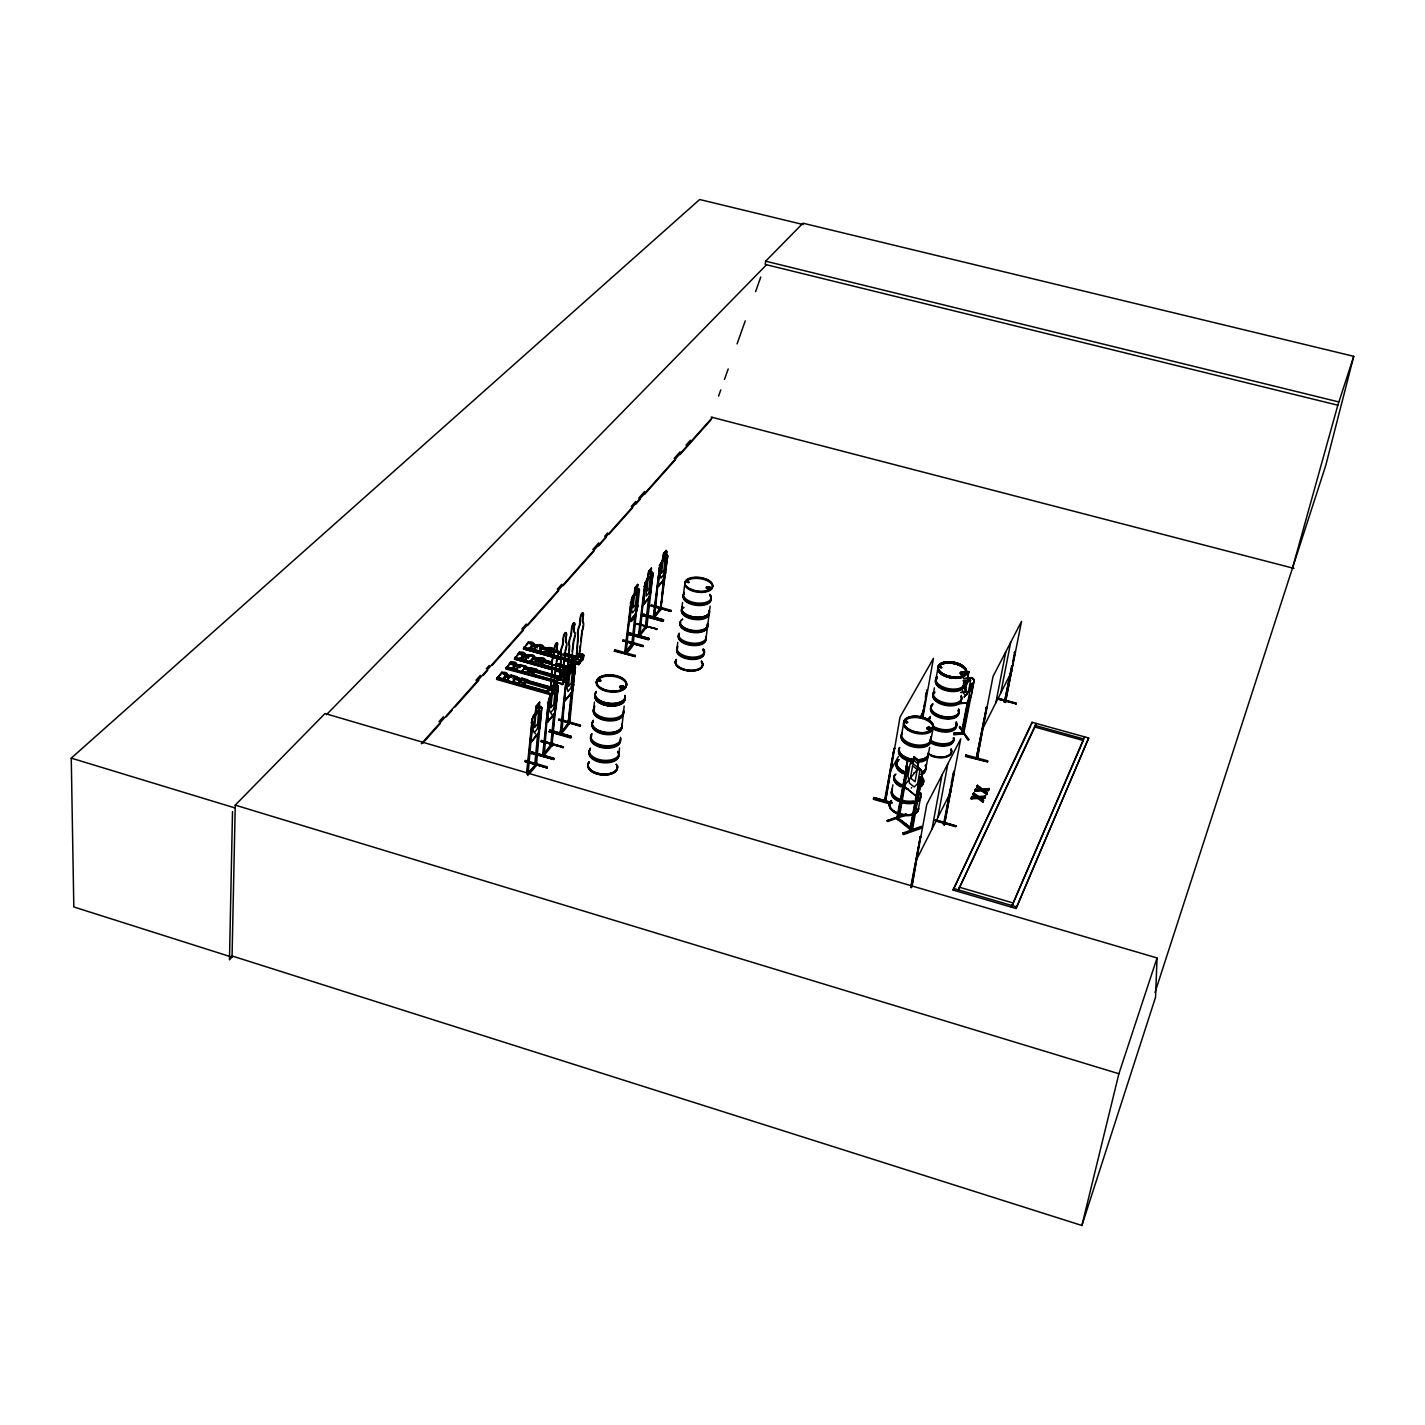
<?xml version="1.0" encoding="UTF-8"?>
<svg xmlns="http://www.w3.org/2000/svg" width="1425" height="1425" viewBox="0 0 1425 1425"><rect width="100%" height="100%" fill="white"/><g stroke="black" fill="none" stroke-linecap="round" stroke-linejoin="round"><path stroke-width="1.5" d="M564.015 675.628L563.979 681.328L564.015 675.628C565.672 671.994 564.46 678.692 563.267 675.521C563.445 675.147 562.18 676.323 562.358 674.346M570.57 665.689L570.695 664.478M572.636 666.775L572.779 665.119M232.507 811.68L229.478 959.827L232.72 956.175M232.079 955.961L1081.896 1225.482L1155.55 997.233L1157.047 957.956L325.007 713.515L235.25 805.125L232.043 957.173L73.815 906.959L71.25 758.136L699.657 199.518L803.166 224.544M580.848 655.375L582.647 653.968L580.812 661.022L580.973 655.625M553.274 686.405L553.132 685.087M544.225 755.25L543.228 756.354L548.661 699.105L551.956 693.031L552.74 686.048M556.765 687.046L556.623 686.423M556.017 686.618L556.213 687.527L556.516 686.28M561.842 674.72L561.806 676.091L562.323 674.559M562.038 674.399L562.073 675.842L562.323 674.755M561.682 675.628L562.073 674.791L561.592 675.788M565.298 675.717L564.567 675.005L564.068 676.465M565.351 676.341L565.137 675.45M573.42 661.752L570.036 666.098L570.249 664.567M569.662 671.887L570.837 664.691M572.707 666.134L572.244 665.315M573.776 667.897L574.132 664.21L572.69 665.261M579.156 654.217C577.909 656.462 580.741 653.558 581.079 656.551M578.817 655.66L579.387 654.449M581.222 655.874L581.151 655.162M581.738 656.729L582.433 655.767L581.329 656.302M553.043 686.137L553.559 685.14M552.686 685.835L553.185 686.387M556.356 686.868L557.834 688.008M564.71 676.679L565.155 675.806M570.125 666.116L570.338 664.442M570.125 664.941L570.374 665.867M573.295 666.864L573.919 666.063M581.347 655.34L581.578 656.034M582.362 655.767L582.308 655.108M1005.373 699.497C1008.472 700.744 1002.06 705.001 1005.427 699.39M1006.157 699.835L1005.587 700.744M550.388 690.323L552.063 666.277A7.642 2.244 -73.8 0 1 553.613 655.34L554.272 648.322A3.83 1.122 -73.9 0 1 556.053 643.316A3.83 1.122 -73.9 0 1 557.246 644.848L557.033 651.973A7.642 2.244 -73.8 0 1 556.694 661.432L553.773 686.903L550.388 690.323L552.348 687.954M550.816 690.448L552.508 666.401A7.642 2.244 -73.8 0 1 554.058 655.464L554.717 648.446A3.83 1.122 -73.9 0 1 556.498 643.441A3.83 1.122 -73.9 0 1 557.692 644.973M566.046 633.127A3.794 1.104 -74 0 0 564.532 633.555A3.794 1.104 -74 0 0 563.16 637.937L562.501 644.937A7.57 2.209 -73.9 0 0 560.933 655.785L559.651 679.85L562.554 676.358L565.493 651.029A7.57 2.209 -73.9 0 0 565.868 641.624L566.527 634.642A3.794 1.104 -74 0 0 565.369 633.11A3.794 1.104 -74 0 0 563.587 638.062L562.928 645.062A7.57 2.209 -73.9 0 0 561.361 655.91L559.651 679.85M978.138 755.998C974.362 756.568 980.756 756.319 977.051 758.973L993.029 676.447L1021.547 621.353L1005.355 702.525L1005.801 701.385M570.41 666.277L567.542 669.714L569.305 645.899A7.517 2.173 -74 0 1 570.873 635.105L571.532 628.158A3.776 1.087 -74.1 0 1 573.295 623.242A3.776 1.087 -74.1 0 1 574.418 624.773L574.186 631.845A7.517 2.173 -74 0 1 573.812 641.214L571.087 664.299M567.969 669.839L569.733 646.024A7.517 2.173 -74 0 1 571.3 635.229L571.977 628.283A3.776 1.087 -74.1 0 1 573.723 623.366A3.776 1.087 -74.1 0 1 574.863 624.898M583.431 614.887L583.003 614.763A3.741 1.087 -74.1 0 0 581.899 613.213A3.741 1.087 -74.1 0 0 580.153 618.094L579.476 625.005A7.463 2.137 -74.1 0 0 577.909 635.728L576.11 659.437L579.369 656.159L582.344 631.115A7.463 2.137 -74.1 0 0 582.754 621.781L583.431 614.887A3.741 1.087 -74.1 0 0 582.326 613.338A3.741 1.087 -74.1 0 0 580.598 618.201L579.922 625.13A7.463 2.137 -74.1 0 0 578.336 635.853L576.537 659.561L579.369 656.159M551.243 694.955L496.541 679.404L501.636 672.315C517.596 671.086 492.694 688.132 507.336 673.954M501.636 672.315L507.282 674.613M562.465 684.16L505.733 668.931L510.756 661.93C526.591 660.683 501.992 677.57 516.438 663.551M511.147 675.04L506.516 680.972L511.147 675.04L516.865 676.679L512.252 682.611L516.865 676.679M510.756 661.93L506.463 668.093M551.831 669.572L514.425 659.045L519.377 652.133C535.07 650.869 510.756 667.613 525.006 653.737M520.214 664.638L515.654 670.48L520.214 664.638L525.896 666.259L521.336 672.101L525.896 666.259M518.967 653.861L519.377 652.133M521.942 678.14L517.346 684.089L521.942 678.14L527.678 679.778L523.1 685.728L527.678 679.778M559.704 659.187L523.367 648.874L528.248 642.069C543.798 640.769 519.787 657.353 533.841 643.655M528.426 643.049L528.248 642.069M530.937 667.702L526.413 673.562L530.937 667.702L536.637 669.322L532.113 675.183L536.637 669.322M528.782 654.805L524.275 660.577L528.782 654.805C544.457 653.505 520.267 670.338 534.428 656.408M525.113 761.502L525.273 760.416L547.236 766.846L547.075 767.933L525.113 761.502L547.075 767.933M955.872 826.34L935.245 820.479M935.352 819.749L956.122 825.966L935.477 820.07M537.581 644.706L533.128 650.388L537.581 644.706C553.114 643.37 529.227 660.042 543.174 646.291M526.68 772.065L531.917 721.745M527.25 774.434L532.255 718.895L535.622 712.696L536.228 706.016L539.612 702.311L539.131 722.048L537.082 729.244L534.161 732.806L533.057 729.422L536.228 706.016M532.344 718.859L531.044 742.14L538.65 733.198L540.075 725.272L538.65 733.198M527.927 775.503L532.701 721.958L531.044 722.796M539.434 657.833L534.963 663.623L539.434 657.833C555.073 656.498 531.026 673.419 545.08 659.437M531.418 753.718L532.006 752.008L553.897 758.349L553.791 759.436L531.472 753.522M532.042 751.973L531.935 753.059L553.791 759.436L531.899 752.881M944.935 823.899L943.617 823.365M944.811 823.864L945.167 821.887M944.508 823.062L945.167 821.691L943.724 822.831M535.319 734L535.373 733.394M538.65 709.258L539.38 702.24M535.729 765.92L534.66 765.902L537.652 733.804M535.515 766.009L540.431 711.449M535.836 765.955L536.014 764.032C538.223 762.678 533.983 762.357 536.566 763.177C534.856 768.111 535.96 766.009 529.263 773.828M536.388 765.1L541.571 707.708M536.637 762.909L536.459 764.815M540.2 725.432L541.928 707.566L540.788 706.479L539.006 708.991M548.162 647.698L543.744 653.398L548.162 647.698C563.677 646.344 539.915 663.106 553.773 649.283M563.427 747.145L541.251 741.552L541.411 740.43M541.785 740.875L563.463 747.217L541.251 741.552M547.823 692.799L548.126 689.468L548.233 691.731L550.727 688.72M543.833 754.27C545.205 751.866 541.607 754.163 544.297 755.375L548.304 701.937L542.569 756.016L551.618 744.705L551.902 742.692M543.655 756.194L543.709 754.235M549.854 695.56L547.36 722.154L554.717 713.319M548.999 699.141L547.699 721.905M550.78 696.362L549.391 709.561L550.424 712.963L553.274 709.49L555.287 702.4L557.068 684.712L555.216 686.191L557.068 684.712M550.531 697.252L552.882 686.583L555.875 682.807L552.562 686.423M549.159 731.773L549.783 730.081L571.336 736.315L571.229 737.402L549.231 731.595M557.46 652.953A7.642 2.244 -73.8 0 0 556.587 651.848L557.246 644.848M551.457 714.335L551.6 713.569M554.877 689.7L555.501 683.092M555.625 682.735L555.127 689.771L556.445 690.127M555.875 682.807L555.002 689.362L556.979 686.975L557.959 688.293M551.76 745.881L550.691 745.863L553.684 714.94M532.042 673.9L557.05 681.025L557.317 678.46L556.676 682.183L561.04 676.946M556.587 691.944L551.457 746.077L552.757 743.031L551.6 742.888M557.727 688.222L551.867 745.916M552.615 743.084L552.508 745.115L543.531 756.158M556.302 705.785L558.333 685.799L554.752 713.444L547.61 722.208M566.402 643.815A7.57 2.209 -73.9 0 0 565.422 641.499L566.527 634.642M558.725 719.981L558.814 718.913L580.278 725.093L580.118 726.162L558.725 719.981L580.616 725.503M534.304 671.87L563.053 680.099L562.145 684.926M563.053 680.099L562.804 682.753L566.491 678.318M567.845 668.183L565.422 671.104L565.333 668.859L565.03 672.155L568.254 668.289M563.481 681.186L565.351 674.025M561.931 731.506L560.15 732.094L562.002 731.239L561.86 733.43L566.01 680.544L560.061 734.16C561.842 734.035 569.911 723.473 569.038 722.956M565.85 674.168L564.817 679.582M569.822 671.87L566.384 677.73L561.112 734.178M561.218 734.213L560.203 731.969M567.791 674.31L564.71 695.222M569.056 666.74L569.323 664.103M574.578 632.825A7.517 2.173 -74 0 0 573.758 631.72L574.418 624.773M562.946 747.858L563.107 746.789L541.358 740.466M572.423 668.557L573.064 662.019M573.616 661.859L573.937 658.582L574.008 660.808L576.395 657.94L565.547 654.948M568.005 723.9L568.183 722.012L569.964 721.299L568.967 722.528M568.041 724.203L571.104 693.601M568.931 724.417L572.761 683.911M573.616 675.201L574.043 670.854M568.112 723.936L574.792 671.068M569.893 721.567L568.985 724.292M571.55 664.246L575.344 665.315L569.679 723.294M564.799 695.062L565.244 700.619L572.173 692.123L575.504 667.043L574.453 665.92L572.797 668.289M577.855 653.879L577.588 656.498L583.235 658.101L583.822 655.09L580.064 654.022M570.73 738.025L549.177 731.738M583.252 623.99A7.463 2.137 -74.1 0 0 582.326 621.674L583.003 614.763M558.832 653.861L579.922 659.793L578.924 664.62L563.962 660.381L578.978 664.62M550.531 654.342L579.672 662.411L579.922 659.793M581.792 657.495L582.148 653.826M582.647 653.968L582.095 659.472L580.313 660.897M583.822 655.09L583.199 659.419M593.78 708.243L594.457 702.062M614.852 649.747L635.318 655.482L635.194 656.515L614.353 651.136M614.87 649.729L614.3 651.314M622.814 640.822L622.921 639.789L643.281 645.489L643.12 646.505L622.814 640.822L643.12 646.505M634.321 594.011L634.944 587.617L637.794 584.517L636.797 603.256L634.944 609.829L632.486 612.839C629.191 608.154 637.919 585.123 631.364 599.355L625.326 653.737L626.163 652.864L630.901 602.134L624.577 653.273L625.575 650.602L626.216 652.614M629.761 616.188L629.903 621.389L632.451 596.077M648.339 639.807L628.122 634.232L648.749 639.38L648.874 638.347L628.639 632.718L628.104 634.267M634.535 594.082L635.229 587.795L637.794 584.517M618.895 754.039L619.59 748M621.941 726.572L623.242 714.727M623.473 712.251L624.186 706.07M636.779 591.054L637.581 584.464M626.323 650.904L625.789 651.742C622.743 659.08 637.812 641.125 631.72 644.67L635.158 614.015M632.629 643.049C634.998 639.362 629.636 645.204 632.7 644.688M632.415 644.866L638.044 593.512M632.807 644.706L632.611 641.873M633.502 641.945L633.306 643.762M637.563 606.64L639.487 589.843M636.405 624.025L656.872 628.995L636.494 623.776M636.832 623.491L656.889 629.048M643.352 599.248L643.601 604.61L649.604 597.235L653.042 573.491L646.825 627.178C644.064 627.232 643.833 630.349 638.329 636.298L644.652 585.533L639.914 635.817C636.352 636.726 640.68 632.308 639.38 634.731M645.187 582.736L638.988 636.654L639.807 635.799M639.362 636.494L639.469 634.677M643.601 604.61L645.418 582.789L652.383 572.387L653.042 573.491M643.067 615.76L643.601 614.246L663.551 619.786L663.017 621.336L643.085 615.689L663.017 621.336M645.115 582.754L647.947 577.41L648.642 571.193L651.439 568.165L650.37 586.762L648.535 593.245L646.148 596.167L646.701 581.204L648.856 571.247L651.439 568.165M650.406 574.631L651.1 568.415M645.222 627.802L648.713 597.431M645.703 626.875L646.273 624.934M646.184 627.819L649.889 592.248M645.988 627.891L651.599 577.125M646.291 627.855L646.897 625.237M651.118 605.839L651.243 604.823L671.104 610.327L670.943 611.325L651.118 605.839L670.943 611.325M553.577 684.659L556.017 663.427M660.096 564.763L653.808 618.129L654.592 617.292L659.526 567.542L653.184 617.844M654.912 615.547L653.79 615.244L653.167 617.72M653.701 617.043L657.566 584.731M658.297 578.283L659.526 567.542M654.164 617.987C654.823 615.012 652.294 617.168 654.823 615.44M660.309 564.817L658.207 586.37L664.246 579.138M661.966 562.216L660.256 574.738L660.933 578.123L663.266 575.272L665.065 568.878M662.839 559.651L663.48 553.381C676.608 542.159 649.871 580.082 662.999 559.615M666.205 550.442L663.765 553.559L661.574 563.285M656.462 629.618L656.622 628.621M1016.007 703.879L997.144 698.66M996.983 698.962L1016.221 703.469M560.185 678.567L562.127 676.234L564.567 655.126M665.172 556.854L665.974 550.388M658.421 586.441L664.282 579.262L667.719 555.786L660.666 609.722L663.64 577.321M659.846 609.526L660.309 608.618C661.218 603.968 660.933 609.544 661.538 607.05M661.111 607.798L660.541 609.722L664.068 578.621M664.816 572.209L666.383 557.46L665.386 556.908M660.701 609.615L666.294 559.366M570.659 664.175L571.657 655.785M572.137 651.581L573.384 641.09A7.517 2.173 -74 0 0 574.649 635.586M579.191 653.95L580.189 645.596M580.688 641.428L581.917 630.99A7.463 2.137 -74.1 0 0 583.199 625.522M677.053 648.037L677.783 642.283M681.845 608.297L682.575 602.437M683.537 594.172L684.908 582.789M707.655 625.628L709.08 614.389M709.347 612.038L710.131 606.177M922.883 717.488L933.446 658.35L900.03 717.131L885.406 801.883L894.205 748.232L885.139 800.458C884.551 800.298 886.154 799.55 885.531 798.445M885.976 800.832L885.353 801.758L886.314 798.659M886.083 800.868L884.943 800.405M765.652 261.185L765.225 264.427L1337.826 405.199L1353.75 356.321L802.97 223.208L765.652 261.185L1338.663 401.903M573.954 665.849L573.313 666.49L573.438 665.315M573.562 666.579L573.669 665.243M892.228 802.72L873.863 797.555L873.329 799.265L889.645 803.878M894.205 748.232L884.391 801.349M891.818 790.804L892.887 784.837M901.598 734.819L903.664 722.974M887.009 820.782L906.193 814.049L905.997 815.118L887.828 821.477L887.009 820.782L906.068 814.049M887.828 821.477L887.9 820.39M896.966 816.507L896.752 818.716L906.71 765.777L908.081 766.882L898.926 819.535L897.786 819.571L898.213 817.647L896.913 816.578L897.251 818.182L912.338 830.472L909.969 829.386L919.642 776.821L921.672 777.712L919.642 776.821M907.315 761.627L904.59 776.963L907.315 761.627L909.471 760.718L921.156 770.141M897.412 818.306L899.745 805.178M900.511 800.797L901.295 796.415M902.061 792.051L904.002 781.096M898.284 819.767L907.44 767.095L906.068 765.991M913.015 763.586L910.13 763.782L907.957 775.984L909.506 783.198L914.138 786.956L917.558 783.75L919.766 771.531L917.664 767.327L919.054 760.647L913.852 756.728L912.873 763.23M914.048 756.657L912.802 763.658L909.488 760.986M921.601 718.271L923.115 709.739M925.395 696.967L926.161 692.71M922.117 717.274L923.258 710.897M924.023 706.64L924.789 702.382M925.555 698.125L926.303 693.868M922.349 718.467L927.069 689.611M903.699 834.533L903.04 832.806L903.699 834.533L921.886 828.067L921.334 826.518M911.572 787.491L911.466 788.061M918.644 760.808L917.451 767.398L920.96 770.212M917.664 767.327L918.84 760.718L913.852 756.728M933.304 693.761L934.39 687.83M935.869 679.476L937.953 667.951M910.468 827.622L910.201 829.671L920.283 776.607M911.02 829.386C908.17 824.309 914.779 831.648 910.949 827.266M911.501 828.673C911.43 834.712 913.015 824.149 911.501 830.632L922.064 773.632M922.26 773.561L919.321 791.142L916.346 796.468L904.75 786.992L904.376 779.261M912.285 830.543L922.492 773.597L921.263 769.981L918.608 767.843M920.603 797.127L918.519 808.581A14.749 8.229 10.4 0 1 899.959 814.209L899.923 814.245A14.749 8.229 10.4 0 1 891.462 800.832M925.965 767.594L928.085 755.927M928.494 753.469A14.891 8.016 10.3 0 1 917.433 759.846A14.909 8.033 10.3 0 0 928.53 753.469L929.634 747.377M931.148 738.809L933.339 726.964M910.682 887.508L920.39 836.528L912.089 886.546M911.27 886.297L920.39 836.528M911.501 887.739L926.767 804.502L960.753 738.845L944.312 824.808L944.757 823.703M931.986 829.083L942.014 775.022M937.81 817.558L947.857 763.764M967.076 675.272L967.415 673.134M962.997 680.776L967.219 680.438L964.974 692.123L960.771 692.479L965.028 692.158L967.219 680.438L969.57 679.992L963.923 687.58C971.476 695.543 963.442 698.392 962.303 689.023M968.662 671.87L967.575 678.3L970.567 680.117L968.412 691.891L964.084 697.163L968.359 691.837M965.527 671.905L968.911 671.638L967.611 678.336L970.621 680.17M968.003 739.807L959.577 726.518L968.003 739.807L969.143 739.646L959.559 727.284L968.181 739.522M960.503 727.445L959.381 727.552M944.223 824.826L950.119 789.022M951.312 782.699L953.824 771.085M949.068 796.343L943.421 824.594L944.383 821.477M949.869 792.14L951.847 781.613M952.648 777.409L953.432 773.187M954.091 772.403L944.508 824.754M963.817 733.875L961.252 733.643L967.415 702.115M961.893 732.254L961.839 734.16L963.87 731.631L963.496 734.035M961.768 734.053L971.28 683.608L972.83 683.038L971.244 691.446M961.252 733.643L963.532 733.447M967.878 678.122L972.117 677.587L974.273 679.832L963.585 733.928L963.353 731.542M963.051 733.412L970.443 695.649M974.148 679.672L971.102 696.665L967.522 702.952L959.506 703.505M965.99 754.787L965.491 756.461L987.578 761.894L987.792 760.861L965.936 754.965M934.907 820.764L955.783 826.696L956.015 825.627M977.408 758.795L986.67 706.764L976.196 758.474M986.67 706.764L976.303 758.492L977.657 757.726L977.283 758.777M953.093 890.055L1032.003 722.279L1088.7 738.007L1016.043 908.509L953.093 890.055L1030.756 725.806M971.12 798.766L971.779 796.753L977.14 796.593L976.944 797.644L971.12 798.766L977.942 798.517L982.894 802.204L983.535 800.227L979.563 797.341L985.477 796.219L978.548 796.468L973.685 792.852L973.043 794.829L976.944 797.644M971.583 797.822L971.779 796.753M973.043 794.829L973.685 792.852M974.86 791.142L975.519 789.129L980.845 788.969L980.649 790.038L974.86 791.142L981.647 790.893L986.581 794.544L987.222 792.585L983.25 789.717L987.008 793.654M975.306 790.198L975.519 789.129M980.649 790.038L976.766 787.223L977.408 785.282L982.253 788.844L989.128 788.595L988.469 790.608L983.036 790.768M976.766 787.223L977.408 785.282M958.9 888.826L959.221 887.169L1012.89 902.88L1012.552 904.537M995.861 702.757L1005.801 651.777M977.942 798.517L978.156 797.466L971.316 797.697M978.352 797.519L978.548 796.468M1011.786 666.971L1004.376 702.169L1005.07 701.171M981.647 790.893L982.253 788.844M1000.76 693.067L1010.699 642.319M982.894 802.204L983.535 800.227M983.339 801.295L979.349 798.392L984.8 798.232L985.013 797.163M984.8 798.232L985.477 796.219M986.581 794.544L987.222 792.585M1004.518 702.329L1011.75 665.724M1012.623 662.625L1014.76 651.777L1014.315 652.703L1015.508 651.991M1005.391 702.418L1015.045 652.899M988.469 790.608L989.128 788.595M1015.918 704.146L1016.15 703.095L997.251 697.965M1031.7 723.811L1032.003 722.279M1034.853 727.035L1035.173 725.485L1083.623 738.952L1083.285 740.483L1034.853 727.035L957.689 891.409L1036.135 723.419L1035.832 724.951M1011.412 907.155L1084.532 736.85M1016.043 908.509L1088.7 738.007M573.812 684.463L571.888 691.927L565.102 700.245M573.58 684.392L572.173 692.123L564.995 700.548M636.067 613.837C641.125 589.487 635.336 624.239 629.903 621.389M643.37 604.556L649.568 597.111L651.172 590.075M658.297 586.103L664.014 579.084L665.831 572.191M531.952 752.151L553.862 758.385M549.64 730.972L571.229 737.402M549.729 730.17L571.265 736.493M614.709 650.691L635.194 656.515M628.603 632.842L648.856 638.364M635.301 655.5L635.105 656.533M663.391 620.73L643.477 615.083L663.444 620.801M663.498 619.946L643.583 614.264M1081.896 1225.482L1118.892 1073.737L1157.047 957.956M873.863 797.555L892.157 802.898M963.585 673.972L963.692 672.6M961.43 673.829L961.163 672.208L963.603 672.368M987.596 761.716L965.74 755.873M1353.75 356.321L1325.749 465.441L1155.016 992.459M884.729 799.461L885.976 799.817M927.657 727.605L929.545 729.386M939.859 667.541C942.174 667.577 939.289 666.668 940.767 666.348M940.482 667.114L941.07 666.49M939.752 666.864L941.836 667.773M552.953 685.496L553.256 685.567M1292.511 568.023L1337.826 405.199M906.193 721.317C908.74 723.259 903.486 722.315 906.834 721.264M905.873 722.279L906.888 722.528M906.015 721.442L905.837 722.885L907.672 722.137M906.514 721.673L907.761 722.35L906.656 722.724M555.608 685.799L555.964 685.567M570.463 665.457L567.025 688.115L568.005 691.499L570.766 688.132L572.743 681.168L573.937 669.02L572.672 668.628L573.188 661.681L569.858 665.511M661.414 608.92L654.075 617.969M645.507 625.913L646.968 625.13M640.11 634.018L639.095 633.733L639.077 635.461M631.756 644.51L632.415 641.909M624.684 653.291L625.326 650.744M897.999 816.507L898.623 817.879M579.245 663.89L583.413 658.777M582.291 660.523L582.932 659.686M556.748 691.339L557.977 689.468M506.338 668.272L562.733 684.16L563.231 683.234M566.152 679.992L565.511 680.776M718.556 396.15L720.783 389.88M724.488 379.424L728.193 368.968M737.081 343.888L745.239 320.874M755.606 291.608L760.79 276.967M520.161 666.562L509.776 663.587L509.455 664.673M560.524 676.804L510.649 662.589L509.776 663.587M510.346 663.658L510.649 662.589M568.717 673.526L514.853 658.207L514.496 659.045L551.742 669.679M515.993 657.299L515.066 658.386L519.323 652.793L552.294 662.162M517.988 654.93L518.397 653.772L528.657 657.139M524.044 648.143L528.194 642.711L560.078 651.742M526.876 644.812L527.571 644.011M528.141 642.711L527.214 644.1M551.813 694.26L496.88 678.656L500.424 674.292M508.351 680.206L497.859 677.213L497.539 678.3M500.317 675.076L500.905 674.381M506.623 667.915L507.051 666.757L517.471 670.053M560.15 733.893L568.913 723.063M550.976 743.85L551.475 742.87M528.23 773.757L527.446 774.559L535.604 764.726L527.375 773.775M564.3 675.414L564.175 676.447M573.848 666.33L573.438 665.475M1012.302 905.124L1083.321 740.43M709.418 588.008L707.53 587.759M707.138 587.902L709.223 587.599L709.044 588.739M708.011 588.668L707.317 586.868L710.042 587.421M688.542 581.863L687.349 582.184L688.756 582.593M688.257 581.471L688.881 582.469M688.952 582.344L687.456 582.433M688.524 582.184L687.242 581.667L688.435 581.507M687.171 582.095L688.311 581.436M623.616 686.636C619.091 690.252 622.226 683.733 622.814 687.794M622.208 687.206C625.985 685.639 616.918 686.298 622.636 687.277M944.116 821.548L943.778 822.706M945.167 821.976L944.579 822.92M620.979 685.888A2.351 1.247 5.9 0 0 620.534 687.99A2.351 1.247 5.9 0 0 624.239 687.402A2.351 1.247 5.9 0 0 620.979 685.888A2.173 1.158 5.9 0 0 620.659 687.705A2.173 1.158 5.9 0 0 624.097 687.153A2.173 1.158 5.9 0 0 621.068 685.746L620.587 687.331M648.66 639.38L628.532 633.537L648.749 639.38M921.227 836.76L919.802 837.704M987.436 706.978L986.171 707.762M598.5 680.633L599.64 679.725M600.121 680.972L598.732 680.758M916.72 859.257L950.724 792.033M983.054 728.086L1011.643 671.531M562.661 684.321L566.758 678.567M562.946 683.982L506.16 667.773M916.275 796.147L918.893 791.071M916.346 796.468L919.268 791.16M523.42 648.892L559.793 659.098M523.705 648.161L579.565 663.872M524.329 647.823L524.56 647.182M528.069 643.12L560.346 652.062M497.183 678.728L551.724 694.367M646.754 580.705L647.538 579.922M894.989 748.446L893.618 749.283M970.763 696.469L967.308 702.632L959.542 703.291L967.611 703.042L959.542 703.54M890.821 770.159L898.373 756.55M919.927 717.666L924.237 709.882M913.799 773.098L914.155 772.688M962.374 687.456L968.929 678.068M633.43 596.647L633.003 597.841M962.73 686.244L967.254 680.473M898.926 819.535L897.661 818.395M543.263 753.113L542.64 754.235L543.62 754.324M568.183 722.849L561.949 731.773M631.863 643.37L626.359 651.314M645.365 626.519L640.003 634.267M659.989 608.261L654.805 615.796M552.686 743.209L551.938 743.975M625.504 652.418L633.217 643.868L638.525 588.935M653.95 616.882L660.416 608.653M904.857 784.961L918.662 767.826M538.347 733.002L531.151 741.819L530.759 736.582M547.467 721.834L554.467 713.248M629.761 621.033L635.799 613.641M643.459 604.271L649.355 597.057M531.044 742.14L538.597 733.073M629.672 621.336L636.031 613.694M549.07 702.169L547.467 702.97M566.776 680.776L565.191 681.542M631.631 602.33L630.171 603.007M645.365 585.728L643.94 586.387M660.238 567.738L658.849 568.379M632.682 596.309L638.81 588.757L637.118 590.805M652.383 572.387L650.726 574.382M533.734 715.528L541.037 706.551M550.121 695.792L557.211 687.046M567.827 674.47L574.702 665.992M579.672 662.411L583.235 658.101M555.127 684.873L553.096 689.29L554.931 687.082M567.542 669.714L569.466 667.417M572.707 663.765L570.712 668.093L572.494 665.956M650.78 570.018L648.998 573.954L650.548 572.102M572.886 665.76L574.132 664.21M557.068 681.114L560.773 676.679L564.585 677.766M536.548 706.177L539.612 702.311M961.073 673.099L963.763 673.651L961.75 673.384M422.548 743.44L440.307 723.508M446.221 716.864L452.153 710.238M455.109 706.907L478.782 680.348M483.217 675.361L487.653 670.391M492.106 665.404L523.171 630.545M527.606 625.557L558.689 590.698M563.124 585.728L594.207 550.852M598.642 545.882L606.035 537.581M608.992 534.25L632.682 507.692M635.639 504.379L640.074 499.391M644.51 494.422L675.592 459.562M680.028 454.575L711.093 419.716M438.953 721.727L443.389 716.775M475.932 680.331L480.368 675.379M486.299 668.752L489.256 665.439M521.799 629.013L526.235 624.043M557.3 589.273L561.735 584.303M592.8 549.533L598.714 542.907M604.645 536.281L607.602 532.968M631.275 506.481L635.71 501.511M638.667 498.198L644.581 491.572M674.168 458.458L680.081 451.832M685.995 445.206L690.448 440.236M421.373 743.743L712.464 417.4M326.45 714.709L766.525 264.747M709.561 588.561L709.864 587.421M598.589 680.455L599.8 679.707M599.783 679.654L600.62 680.152L599.391 680.865M535.907 763.996L534.82 763.996M543.37 753.148L544.403 753.344M560.969 733.038L561.254 731.025M569.127 721.192L568.949 723.081M569.27 722.332L568.237 722.315M639.166 636.53L646.736 627.071M928.209 727.373L927.568 728.05L929.617 728.941M927.746 727.854L930.685 728.46M963.781 673.811L962.748 674.185M961.537 672.155L961.554 673.17M941.64 667.648L940.625 667.755M961.234 695.4L961.216 695.471A14.339 7.41 10.6 0 1 947.465 703.238A14.339 7.41 10.6 0 1 933.803 691.891M907.458 761.858L909.702 760.932M563.089 747.555L541.393 741.249M525.219 761.217L547.164 767.576M580.207 725.877L558.849 719.696M902.844 833.892L921.28 827.462M903.129 832.984L921.28 826.375M904.75 786.992L904.715 781.096M921.316 769.963L922.492 773.597M509.794 663.908L520.178 666.882M643.209 646.255L622.939 640.555M929.795 729.493L930.436 727.819M906.051 722.065L906.977 722.012M906.674 722.065L906.799 722.707M963.532 673.936L962.392 674.168M963.442 733.964L953.61 734.801M709.472 588.507L707.352 588.222M953.557 733.073L961.804 732.771L953.842 733.501M955.302 734.196L963.318 733.465M929.438 729.529C932.716 728.905 927.087 726.643 927.853 728.941M964.422 672.208L969.071 671.798L964.458 672.226M964.529 672.333L968.751 671.994M974.005 679.903L972.046 677.855L963.353 678.656L972.135 677.979M962.872 673.526L963.977 673.419M967.789 677.979L972.206 677.712M599.302 680.135L601.118 680.99M965.562 671.941L968.911 671.638M981.807 797.394L985.263 797.27M975.056 790.073L981.861 789.842M982.039 789.913L985.477 789.788M983.25 789.717L988.683 789.539M535.693 764.602L534.66 765.902M543.513 754.84L542.391 756.069L542.747 754.11M551.724 744.598L550.691 745.863M625.522 651.92L624.898 651.617M928.797 727.142L930.614 727.801M621.745 685.55L622.974 685.799M708.813 588.187L707.691 587.955M898.017 819.624L898.694 819.25M929.118 729.351L927.978 728.941M621.763 687.723L620.659 687.313M711.146 417.062L1293.953 568.397M997.34 698.339L1016.203 703.558M651.207 605.589L671.033 611.076M579.726 654.413L583.502 655.482M565.493 651.029L565.066 650.904A7.57 2.209 -73.9 0 0 566.348 645.365M564.336 652.953L577.107 656.551M564.264 653.363L577.107 656.872M531.543 644.884L536.352 646.184M542.195 647.894L561.806 653.487M564.033 654.004L576.804 657.62M531.472 645.311L536.085 646.433M539.986 647.716L561.646 653.647M531.133 646.024L537.546 647.858M539.754 648.357L554.681 652.579M573.937 658.582L579.601 660.185M528.907 647.965L554.521 655.215M558.796 656.426L575.878 661.271M531.329 648.909L535.586 650.121M539.861 651.314L544.136 652.525M523.83 647.092L549.444 654.342M550.175 654.431L576.038 661.77M528.604 649.034L545.686 653.861M549.943 655.072L554.218 656.284M558.493 657.495L575.575 662.34M523.777 647.734L580.296 662.981M556.694 661.432L556.267 661.307A7.642 2.244 -73.8 0 0 557.549 655.714M556.427 663.337L568.824 666.847M523.42 654.271L529.886 656.052M552.312 662.483L544.047 660.131L552.223 662.589M568.824 667.167L556.445 663.658L568.735 667.274M523.331 654.378L529.762 656.23M522.53 654.948L528.728 656.711M532.861 657.887L539.612 659.722M543.192 660.808L551.992 663.231L543.21 661.129M555.59 664.335L567.987 667.844M522.548 655.268L528.746 657.032M532.879 658.207L539.523 659.811M555.59 664.656L567.987 668.165L555.518 664.762M532.79 658.297L539.238 660.149M543.121 661.236L551.618 663.658M522.227 656.017L528.426 657.78M532.558 658.956L538.757 660.701M567.684 668.931L542.889 661.877L571.372 670.088M522.12 656.106L528.337 657.869M532.451 659.027L538.668 660.808M565.333 668.859L571.051 670.48M519.858 658.083L526.074 659.846M530.207 661.022L536.423 662.785M540.556 663.961L569.216 672.173M519.876 658.386L526.074 660.167M530.225 661.342L536.708 663.106M540.574 664.282L565.672 671.353M514.906 657.228L567.399 672.03M514.835 657.887L568.824 673.241M514.763 658.314L568.86 673.704M568.397 674.274L555.857 670.837L568.308 674.381M561.361 673.633L567.079 675.254L562.928 674.577M890.002 803.041L873.614 798.623L890.696 803.415M510.577 663.017L531.721 668.842M535.515 670.124L560.791 677.124M524.329 667.737L531.133 669.59M534.713 670.712L561.753 678.407M524.257 668.165L561.771 678.728M513.517 665.938L519.858 667.63M523.919 668.895L530.26 670.587M556.979 678.87L562.715 680.509M511.219 667.951L517.471 669.732M521.621 670.926L527.873 672.707M521.55 671.353L528.176 673.027M531.97 674.328L557.335 681.346M506.213 667.114L511.896 668.735M515.707 669.821L521.408 671.442M526.466 672.903L532.166 674.524M511.094 675.699L516.812 677.338M551.742 687.331L501.832 673.295M503.542 673.989L551.742 687.652M507.496 675.842L511.682 677.053L504.806 675.183M515.85 678.247L522.138 680.046M526.324 681.239L551.422 688.418M515.28 678.175L522.049 680.152M525.754 681.186L551.332 688.524M504.735 675.61L511.361 677.392M515.209 678.603L521.835 680.384M525.683 681.613L551.137 688.756M504.397 676.358L508.689 677.463M512.768 678.745L521.247 681.061M525.326 682.343L554.254 690.715M548.126 689.468L553.915 691.125M512.537 681.417L518.842 683.216M523.028 684.428L548.215 691.624M501.974 678.834L508.654 680.544M512.466 681.845L519.145 683.537M522.957 684.837L548.5 691.944M497.004 677.57L502.74 679.208M506.57 680.313L512.305 681.952M517.4 683.412L523.153 685.069M496.951 678.229L551.671 693.904M556.409 705.696L554.752 713.444M533.467 715.297L532.255 718.895M544.386 753.7L550.834 744.509L552.473 744.812M953.414 888.398L1016.399 906.852M235.25 805.125L1118.892 1073.737M71.25 758.136L235.196 808.011M709.312 586.94L707.228 587.243M708.1 588.008L707.192 587.617M622.529 685.746L623.491 686.191M600.281 680.028L600.317 681.488L598.642 680.42M555.358 687.242L555.412 686.351L555.465 687.367M928.494 728.62L927.604 727.819M976.98 786.173L980.845 788.969M973.257 793.761L977.14 796.593M977.194 786.333L986.795 793.476M973.489 793.921L983.107 801.135M904.893 786.867L916.613 796.379M911.501 830.632L896.842 818.68M971.992 677.801L973.934 679.832M540.788 706.479L541.821 707.78M574.453 665.92L575.397 667.238M574.4 666.188L575.166 667.185M963.923 673.206L961.661 672.404L961.073 673.455M638.578 588.685L639.397 590.039M652.169 572.333L652.953 573.687M652.116 572.583L652.721 573.616M666.882 554.61L667.63 555.964L666.829 554.859M531.008 736.654L531.293 742.211M565.048 695.133L565.244 700.619M961.18 699.996A14.339 7.428 10.6 0 1 943.368 704.876A14.339 7.428 10.6 0 1 934.8 692.675M961.02 697.146A14.535 7.517 10.6 0 1 945.309 704.573A14.535 7.517 10.6 0 1 934.782 691.766M958.473 709.971A14.321 7.481 10.6 0 1 942.958 717.363A14.321 7.481 10.6 0 1 932.609 704.645M958.597 709.044A14.268 7.446 10.6 0 1 943.136 716.401A14.268 7.446 10.6 0 1 932.823 703.736M958.58 709.365A14.321 7.481 10.6 0 1 943.065 716.775A14.321 7.481 10.6 0 1 932.716 704.057M964.191 684.926A14.588 7.481 10.5 0 1 946.075 689.825A14.588 7.481 10.5 0 1 937.347 677.516M963.336 683.733A14.375 7.374 10.5 0 1 951.508 691.499A14.375 7.374 10.5 0 1 935.441 681.88M935.94 680.028A14.375 7.374 10.5 0 1 937.365 678.425M961.163 696.415A14.535 7.517 10.6 0 1 947.304 704.164A14.535 7.517 10.6 0 1 933.464 692.675M963.817 682.165A14.588 7.463 10.5 0 1 948.07 689.522A14.588 7.463 10.5 0 1 937.49 676.786M963.799 681.346A14.393 7.357 10.5 0 1 950.101 688.898A14.393 7.357 10.5 0 1 936.367 677.623M953.2 738.061A14.197 7.553 10.6 0 1 946.645 745.827A14.197 7.553 10.6 0 1 929.67 742.3M954.038 739.326A14.41 7.659 10.6 0 1 945.22 745.346A14.41 7.659 10.6 0 1 929.688 741.552M951.045 749.71A14.197 7.606 10.6 0 1 946.022 757.174A14.197 7.606 10.6 0 1 930.436 755.624M951.152 748.927A14.143 7.57 10.6 0 1 944.597 756.711A14.143 7.57 10.6 0 1 927.711 753.202M958.206 711.128A14.268 7.446 10.6 0 1 944.597 718.823A14.268 7.446 10.6 0 1 931.024 707.459M951.134 749.247A14.197 7.606 10.6 0 1 946.111 756.711A14.197 7.606 10.6 0 1 930.525 755.161M958.384 710.434A14.321 7.481 10.6 0 1 942.869 717.844A14.321 7.481 10.6 0 1 932.52 705.126A14.321 7.481 10.6 0 0 942.887 717.79A14.321 7.481 10.6 0 0 958.384 710.38M956.157 723.277A14.446 7.606 10.6 0 1 949.495 731.078A14.446 7.606 10.6 0 1 932.235 727.498M928.619 719.554A14.446 7.606 10.6 0 1 930.062 717.897M954.127 737.776A14.214 7.553 10.6 0 1 945.434 743.69A14.214 7.553 10.6 0 1 930.097 739.949M955.801 724.096A14.25 7.517 10.6 0 1 949.246 731.791A14.25 7.517 10.6 0 1 932.217 728.264M928.655 720.427A14.25 7.517 10.6 0 1 930.08 718.788M954.162 738.613A14.41 7.659 10.6 0 1 945.345 744.616A14.41 7.659 10.6 0 1 929.812 740.822M956.282 722.546A14.446 7.606 10.6 0 1 949.638 730.348A14.446 7.606 10.6 0 1 932.36 726.768M928.227 720.747A14.446 7.606 10.6 0 1 930.187 717.167M956.246 721.727A14.25 7.499 10.6 0 1 949.691 729.422A14.25 7.499 10.6 0 1 932.645 725.895M928.583 719.963A14.25 7.499 10.6 0 1 930.507 716.437M927.604 753.754A14.909 8.033 10.3 0 1 920.586 761.983M913.158 762.09A14.909 8.033 10.3 0 1 899.175 749.924M928.441 755.108A15.123 8.14 10.3 0 1 920.835 761.253M913.318 761.342A15.123 8.14 10.3 0 1 899.122 749.016M930.614 738.257A15.176 8.105 10.3 0 1 915.937 746.647A15.176 8.105 10.3 0 1 901.687 734.374M930.258 739.13A14.963 7.998 10.3 0 1 917.718 747.573A14.963 7.998 10.3 0 1 901.17 737.295M928.566 754.342A15.123 8.14 10.3 0 1 920.977 760.487M913.443 760.594A15.123 8.14 10.3 0 1 899.264 748.267M930.757 737.509A15.176 8.087 10.3 0 1 916.061 745.881A15.176 8.087 10.3 0 1 901.811 733.608M930.703 736.654A14.963 7.98 10.3 0 1 916.222 744.901A14.963 7.98 10.3 0 1 902.168 732.806M925.52 765.118A14.838 8.069 10.3 0 1 921.583 772.475A14.784 8.033 10.3 0 0 925.448 765.118M903.788 771.388A14.838 8.069 10.3 0 1 898.748 759.561M925.395 766.062A14.891 8.105 10.3 0 1 921.458 773.472M903.592 772.368A14.891 8.105 10.3 0 1 898.516 760.487M925.502 765.457A14.891 8.087 10.3 0 1 921.565 772.849M903.699 771.762A14.891 8.087 10.3 0 1 898.623 759.881M903.824 771.37A14.784 8.033 10.3 0 1 898.801 759.578M929.706 727.587A2.333 1.229 10.4 0 1 930.846 729.743A2.333 1.229 10.4 0 1 926.998 728.959A2.333 1.229 10.4 0 1 929.1 727.462M920.14 794.918A14.767 8.176 10.4 0 1 918.573 800.993M916.204 802.4A14.767 8.176 10.4 0 1 901.989 802.667M898.48 801.349A14.767 8.176 10.4 0 1 891.979 791.142M920.479 794.081A14.98 8.283 10.4 0 1 916.507 801.669M913.389 802.596A14.98 8.283 10.4 0 1 902.078 801.937M898.516 800.601A14.98 8.283 10.4 0 1 891.925 790.252M918.448 809.079A14.749 8.229 10.4 0 1 914.048 814.405M911.002 815.332A14.749 8.229 10.4 0 1 893.386 811.662A14.749 8.229 10.4 0 1 891.373 801.313M920.568 792.532A14.767 8.176 10.4 0 1 916.649 799.995M913.585 800.903A14.767 8.176 10.4 0 1 897.358 798.142A14.767 8.176 10.4 0 1 892.388 788.738M922.741 780.562A14.82 8.122 10.4 0 1 918.804 788.007M908.348 789.04A14.82 8.122 10.4 0 1 904.554 788.239M901.027 786.938A14.82 8.122 10.4 0 1 893.902 778.834M920.621 793.351A14.98 8.283 10.4 0 1 916.631 800.939M913.532 801.865A14.98 8.283 10.4 0 1 897.073 799.051A14.98 8.283 10.4 0 1 892.05 789.521M923.186 778.157A14.82 8.122 10.3 0 1 919.25 785.585M904.982 785.816A14.82 8.122 10.3 0 1 894.9 774.363M923.222 778.994A15.034 8.247 10.4 0 1 919.232 786.529M901.206 785.442A15.034 8.247 10.4 0 1 894.562 775.147M903.397 773.561A14.838 8.069 10.3 0 1 896.842 763.462A14.767 8.033 10.3 0 0 903.432 773.526M925.253 770.783A14.891 8.105 10.3 0 1 921.369 773.953M903.503 772.867A14.891 8.105 10.3 0 1 896.913 762.731M923.079 779.724A15.034 8.247 10.4 0 1 921.494 785.852M901.063 786.173A15.034 8.247 10.4 0 1 895.987 774.096M542.373 660.844A2.494 1.3 4.7 0 1 539.915 662.5A2.494 1.3 4.7 0 1 537.866 660.452A2.494 1.3 4.7 0 1 542.052 660.541M708.92 612.554A13.894 6.965 7 0 1 695.899 619.608A13.894 6.965 7 0 1 681.56 610.648M682.361 608.938A13.894 6.965 7 0 1 684.036 607.478M709.205 611.735A14.09 7.054 7 0 1 694.171 618.699A14.09 7.054 7 0 1 682.29 608.065M680.117 622.387A13.876 7.018 6.9 0 0 694.438 631.382A13.876 7.018 6.9 0 0 707.441 624.399A13.876 7.018 6.9 0 1 694.438 631.382A13.876 7.018 6.9 0 1 680.117 622.511M707.512 623.473A13.822 6.982 6.9 0 1 694.545 630.562A13.822 6.982 6.9 0 1 680.277 621.603M707.512 623.776A13.876 7.018 6.9 0 1 694.509 630.901A13.876 7.018 6.9 0 1 680.188 621.906M709.882 595.81A14.125 7.018 7 0 1 697.751 604.734A14.125 7.018 7 0 1 683.982 593.976M710.701 598.482A13.929 6.929 7 0 1 697.644 605.465A13.929 6.929 7 0 1 683.252 596.541M709.294 611.004A14.09 7.054 7 0 1 694.26 617.969A14.09 7.054 7 0 1 682.361 607.353M709.971 595.08A14.143 7.018 7 0 1 697.84 604.004A14.143 7.018 7 0 1 684.071 593.245M709.899 594.278A13.947 6.911 7 0 1 697.947 603.096A13.947 6.911 7 0 1 684.338 592.479M702.828 650.299A13.769 7.089 6.9 0 1 690.965 659.401A13.769 7.089 6.9 0 1 677.587 648.607M703.095 649.479A13.965 7.196 6.9 0 1 691.072 658.706A13.965 7.196 6.9 0 1 677.498 647.752M701.438 661.04A13.716 7.125 6.9 0 1 689.629 670.178A13.716 7.125 6.9 0 1 676.323 659.365M707.245 625.539A13.822 7 6.9 0 1 692.479 632.468A13.822 7 6.9 0 1 680.829 621.959M701.456 661.325A13.751 7.143 6.9 0 1 689.593 670.498A13.751 7.143 6.9 0 1 676.234 659.65M707.548 626.662A13.876 7.018 6.9 0 1 692.568 631.738A13.876 7.018 6.9 0 1 680.063 622.921A13.876 7.018 6.9 0 0 692.568 631.792A13.876 7.018 6.9 0 0 707.548 626.715L706.087 637.883A13.822 7.036 6.9 0 1 691.178 643.013A13.822 7.036 6.9 0 1 678.728 634.178M706.105 639.433A14.001 7.143 6.9 0 1 689.183 644.332A14.001 7.143 6.9 0 1 679.173 633.911M704.199 649.853A13.769 7.089 6.9 0 1 689.468 656.907A13.769 7.089 6.9 0 1 677.855 646.291M705.66 638.347A13.805 7.054 6.9 0 1 690.893 645.347A13.805 7.054 6.9 0 1 679.244 634.766M703.184 648.767A13.965 7.196 6.9 0 1 691.161 657.994A13.965 7.196 6.9 0 1 677.587 647.039M706.034 636.832A14.001 7.143 6.9 0 1 691.072 643.904A14.001 7.143 6.9 0 1 679.262 633.199M623.17 712.607A15.016 8.087 5.6 0 1 606.605 720.694A15.016 8.087 5.6 0 1 594.51 708.759M623.473 711.752A15.212 8.194 5.6 0 1 606.676 719.946A15.212 8.194 5.6 0 1 594.421 707.833M592.266 725.236A14.998 8.14 5.6 0 0 607.228 733.305A14.998 8.14 5.6 0 0 621.906 727.088A14.998 8.14 5.6 0 1 607.228 733.447A14.998 8.14 5.6 0 1 592.248 725.361M621.87 724.114A14.945 8.105 5.6 0 1 605.376 732.236A14.945 8.105 5.6 0 1 593.352 720.284M621.906 724.434A14.998 8.14 5.6 0 1 605.34 732.592A14.998 8.14 5.6 0 1 593.263 720.587M625.094 696.914A15.265 8.14 5.7 0 1 612.233 705.286A15.265 8.14 5.7 0 1 594.973 697.11M594.938 694.973A15.265 8.14 5.7 0 1 595.935 692.978M623.438 710.131A15.016 8.069 5.6 0 1 606.872 718.2A15.016 8.069 5.6 0 1 594.777 706.266M623.544 710.986A15.23 8.194 5.6 0 1 606.747 719.18A15.23 8.194 5.6 0 1 594.492 707.067M625.183 696.148A15.283 8.14 5.7 0 1 608.332 704.271A15.283 8.14 5.7 0 1 596.024 692.212M617.542 752.186A14.873 8.212 5.5 0 1 606.017 762.856A14.873 8.212 5.5 0 1 589.22 752.543M617.809 751.313A15.069 8.336 5.5 0 1 604.182 762.072A15.069 8.336 5.5 0 1 590.11 749.621M616.241 764.281A14.856 8.265 5.5 0 1 606.605 774.933A14.856 8.265 5.5 0 1 587.973 766.846A14.767 8.229 5.5 0 0 606.587 774.879A14.767 8.229 5.5 0 0 616.152 764.299M617.328 765.617A14.802 8.229 5.5 0 1 600.958 773.953A14.802 8.229 5.5 0 1 589.077 761.841A14.767 8.212 5.5 0 0 600.958 773.9A14.767 8.212 5.5 0 0 617.292 765.599M621.692 728.424A14.927 8.105 5.6 0 1 605.144 734.445A14.927 8.105 5.6 0 1 592.159 724.452M617.346 765.938A14.856 8.265 5.5 0 1 600.905 774.292A14.856 8.265 5.5 0 1 588.988 762.143M621.852 727.658A14.998 8.14 5.6 0 1 603.309 733.358A14.998 8.14 5.6 0 1 593.156 721.673M620.552 741.107A15.123 8.283 5.6 0 1 601.831 746.932A15.123 8.283 5.6 0 1 591.607 735.051M618.86 751.901A14.873 8.212 5.5 0 1 602.419 760.166A14.873 8.212 5.5 0 1 590.467 748.089M620.178 739.789A14.909 8.176 5.6 0 1 603.701 748A14.909 8.176 5.6 0 1 591.713 735.959M618.967 752.738A15.069 8.318 5.5 0 1 602.294 761.128A15.069 8.318 5.5 0 1 590.182 748.873M620.57 738.186A15.123 8.283 5.6 0 1 603.844 746.504A15.123 8.283 5.6 0 1 591.678 734.303M620.463 737.331A14.927 8.158 5.6 0 1 603.968 745.542A14.927 8.158 5.6 0 1 591.963 733.501M535.747 715.101L534.642 727.516L537.563 723.953L538.686 711.556L535.747 715.101M536.976 706.658L536.78 708.902L538.864 704.395L536.976 706.658M552.063 695.418L550.923 707.708L553.773 704.253L554.913 691.962L552.063 695.418M569.697 674.15L568.522 686.316L571.283 682.949L572.458 670.801L569.697 674.15M634.321 596.167L633.038 607.852L635.497 604.859L636.779 593.192L634.321 596.167M635.55 588.311L635.318 590.395L637.135 586.405L635.55 588.311M648.001 579.654L646.701 591.233L649.087 588.311L650.388 576.769L648.001 579.654M662.821 561.771L661.503 573.224L663.836 570.392L665.154 558.956L662.821 561.771M664.068 554.076L663.818 556.142L665.564 552.277L664.068 554.076M912.623 765.777L910.433 777.997L915.064 781.737L917.273 769.518L912.623 765.777M914.814 758.777L914.423 760.968L917.415 763.373L917.807 761.164L914.814 758.777M910.86 827.8L898.534 818.413L910.86 827.8M540.2 658.973L533.734 657.21L540.093 659.152M960.984 673.776A2.084 1.051 10.7 0 0 964.422 673.758A2.084 1.051 10.7 0 0 961.893 672.101A2.244 1.14 10.7 0 0 960.842 674.043A2.244 1.14 10.7 0 0 964.529 674.025A2.244 1.14 10.7 0 0 961.804 672.244A2.084 1.051 10.7 0 0 960.984 673.776M942.281 673.366A14.428 7.321 10.5 0 0 966.079 673.206A14.428 7.321 10.5 0 0 948.516 661.788A14.446 7.339 10.5 0 0 942.263 673.348A14.446 7.339 10.5 0 0 966.097 673.206A14.446 7.339 10.5 0 0 948.498 661.752A14.428 7.321 10.5 0 0 942.281 673.366A14.375 7.285 10.5 0 0 966.025 673.152A14.375 7.285 10.5 0 0 948.533 661.77A14.375 7.285 10.5 0 0 942.317 673.312M942.085 674.542A14.393 7.321 10.5 0 0 965.829 674.381A14.357 7.303 10.5 0 0 948.32 662.963A14.393 7.321 10.5 0 0 942.085 674.542A14.357 7.303 10.5 0 0 965.794 674.346A14.393 7.321 10.5 0 0 948.302 662.981A14.357 7.303 10.5 0 0 942.103 674.506M942.103 674.559A14.357 7.303 10.5 0 0 965.794 674.399A14.357 7.303 10.5 0 0 948.302 663.017A14.357 7.303 10.5 0 0 942.103 674.559M942.174 673.829A14.446 7.339 10.5 0 0 966.008 673.669A14.446 7.339 10.5 0 0 948.427 662.233A14.446 7.339 10.5 0 0 942.174 673.829M927.604 729.101A2.173 1.14 10.4 0 0 931.202 729.066A2.173 1.14 10.4 0 0 928.583 727.284A2.173 1.14 10.4 0 0 927.604 729.101M908.046 728.745A15.016 7.944 10.3 0 0 932.912 728.424A15.016 7.944 10.3 0 0 914.832 716.205A15.016 7.944 10.3 0 0 908.046 728.745A15.034 7.944 10.3 0 0 932.93 728.496A15.034 7.944 10.3 0 0 914.814 716.241A15.034 7.944 10.3 0 0 908.028 728.816M907.85 730.027A14.98 7.927 10.3 0 0 932.645 729.707A14.98 7.927 10.3 0 0 914.618 717.505A14.98 7.927 10.3 0 0 907.85 730.027M907.939 729.297A15.034 7.962 10.3 0 0 932.841 728.977A15.034 7.962 10.3 0 0 914.725 716.739A15.034 7.962 10.3 0 0 907.939 729.297M899.638 747.484A14.891 8.016 10.3 0 0 913.603 759.614A14.909 8.033 10.3 0 1 899.603 747.484M900.03 813.853A14.695 8.194 10.4 0 0 918.537 808.278A14.66 8.176 10.4 0 1 900.03 813.853A14.695 8.194 10.4 0 1 891.569 800.529A14.66 8.176 10.4 0 0 900.03 813.853M921.209 774.648A14.838 8.069 10.3 0 0 925.591 769.429A14.767 8.033 10.3 0 1 921.156 774.612M547.289 651.938A2.476 1.282 4.9 0 0 551.243 651.35A2.476 1.282 4.9 0 0 547.877 649.764A2.476 1.282 4.9 0 0 547.289 651.938M547.325 651.421A2.476 1.282 4.9 0 0 551.297 650.833A2.476 1.282 4.9 0 0 547.913 649.248A2.476 1.282 4.9 0 0 547.325 651.421M538.561 661.61A2.494 1.3 4.7 0 0 542.569 661.004A2.494 1.3 4.7 0 0 539.184 659.401A2.494 1.3 4.7 0 0 538.561 661.61M529.993 672.048A2.512 1.318 4.6 0 0 534.037 671.442A2.512 1.318 4.6 0 0 530.634 669.821A2.512 1.318 4.6 0 0 529.993 672.048M530.047 671.513A2.512 1.318 4.6 0 0 534.09 670.908A2.512 1.318 4.6 0 0 530.67 669.287A2.512 1.318 4.6 0 0 530.047 671.513M520.98 682.557A2.529 1.336 4.4 0 0 525.059 681.934A2.529 1.336 4.4 0 0 521.621 680.295A2.529 1.336 4.4 0 0 520.98 682.557M521.016 682.023A2.529 1.336 4.4 0 0 525.095 681.399A2.529 1.336 4.4 0 0 521.657 679.761A2.529 1.336 4.4 0 0 521.016 682.023M707.352 588.561A2.013 0.998 7.1 0 0 710.505 588.115A2.013 0.998 7.1 0 0 707.637 586.851A2.173 1.069 7.1 0 0 707.245 588.828A2.173 1.069 7.1 0 0 710.63 588.347A2.173 1.069 7.1 0 0 707.548 586.993A2.013 0.998 7.1 0 0 707.352 588.561M682.611 619.18A13.876 7.018 6.9 0 0 680.918 620.659A13.876 7.018 6.9 0 1 682.593 619.305M690.876 589.184A14.001 6.893 7 0 0 712.696 586.085A14.001 6.893 7 0 0 692.871 577.41A14.001 6.893 7 0 0 690.876 589.184M690.769 590.342A13.947 6.858 7 0 0 712.5 587.26A13.947 6.858 7 0 0 692.746 578.621A13.947 6.858 7 0 0 690.769 590.342M690.822 589.612A14.001 6.893 7 0 0 712.642 586.512A14.001 6.893 7 0 0 692.817 577.837A14.001 6.893 7 0 0 690.822 589.612M694.385 617.043A13.876 6.947 7 0 0 709.187 610.203A13.894 6.965 7 0 1 694.385 617.061A13.894 6.965 7 0 1 682.646 606.587A13.876 6.947 7 0 0 694.385 617.043M689.54 670.979A13.751 7.143 6.9 0 0 701.385 661.806A13.698 7.125 6.9 0 1 689.54 670.926A13.698 7.125 6.9 0 1 676.216 660.113A13.751 7.143 6.9 0 0 689.54 670.979M593.21 721.103A14.998 8.14 5.6 0 0 592.23 723.098A14.998 8.14 5.6 0 1 593.21 721.228M602.597 688.72A15.141 7.998 5.7 0 0 626.537 684.891A15.141 7.998 5.7 0 0 605.518 675.129A15.141 7.998 5.7 0 0 602.597 688.72M602.49 689.932A15.069 7.962 5.7 0 0 626.341 686.12A15.069 7.962 5.7 0 0 605.411 676.394A15.069 7.962 5.7 0 0 602.49 689.932M602.543 689.183A15.141 7.998 5.7 0 0 626.483 685.354A15.141 7.998 5.7 0 0 605.483 675.575A15.141 7.998 5.7 0 0 602.543 689.166A15.141 7.998 5.7 0 0 626.501 685.336A15.141 7.998 5.7 0 0 605.465 675.592A15.141 7.998 5.7 0 0 602.543 689.183M608.19 705.767A15.034 8.016 5.7 0 0 624.845 699.889A15.069 8.033 5.7 0 1 608.19 705.785A15.069 8.033 5.7 0 1 595.062 695.863A15.034 8.016 5.7 0 0 608.19 705.767M608.457 703.273A15.034 7.998 5.7 0 0 625.041 695.275A15.069 8.016 5.7 0 1 608.457 703.291A15.069 8.016 5.7 0 1 596.309 691.41A15.034 7.998 5.7 0 0 608.457 703.273M588.935 762.642A14.856 8.265 5.5 0 0 587.955 764.673A14.767 8.229 5.5 0 1 589.024 762.66"/></g></svg>
